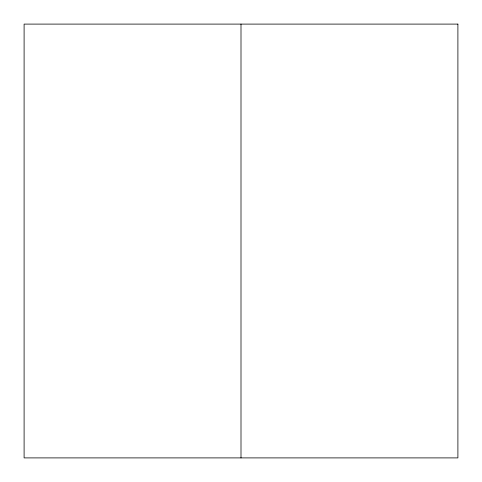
<?xml version="1.0" encoding="UTF-8"?>
<svg xmlns="http://www.w3.org/2000/svg" width="482" height="482" viewBox="0 0 482 482"><rect width="100%" height="100%" fill="white"/><g stroke="black" fill="none" stroke-linecap="round" stroke-linejoin="round"><path stroke-width="0.72" d="M241 24.1L241 457.9M457.9 24.1L24.1 24.1L24.1 457.9L457.9 457.9L457.9 24.1"/></g></svg>
